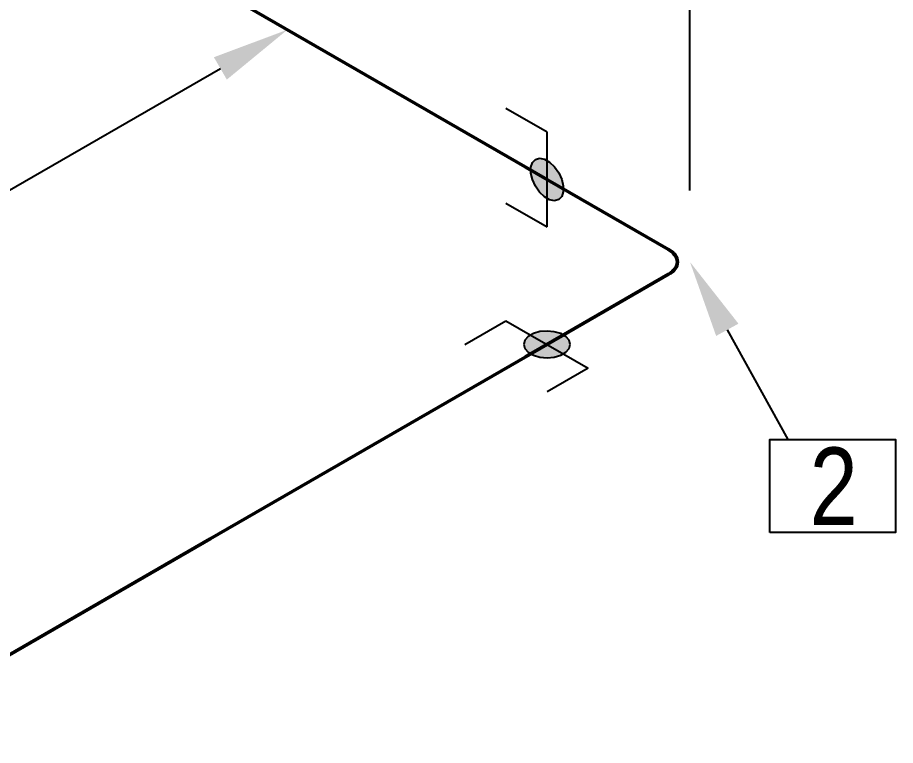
# Model space of a CAD drawing. Header units: millimetres. Extents: x 0 to 594, y 0 to 420.
# Drawn here: x 195.72 to 224.05, y 179.12 to 202.63 of the extents above; entities that cross this region are included whole.
import ezdxf
from ezdxf import colors
from ezdxf.entities.mleader import LeaderData, LeaderLine
from ezdxf.enums import TextEntityAlignment as Align
from ezdxf.math import Vec2, Vec3

# ---------------------------------------------------------------- set-up
doc = ezdxf.new("R2010")
doc.units = ezdxf.units.MM
doc.header["$LTSCALE"] = 0.25
for name, color, linetype in [('용접', 1, 'Continuous'), ('주석', 7, 'Continuous'), ('치수', 1, 'Continuous')]:
    doc.layers.add(name, color=color, linetype=linetype)
doc.layers.add('파이프 작은 보어', color=30, linetype='Continuous', lineweight=50)
doc.styles.add('AdskIsoAnnotation', font='arial.ttf', dxfattribs={"width": 0.8, "height": 1})
doc.styles.add('AdskIsoMetric', font='arial.ttf', dxfattribs={"width": 0.8, "height": 2.5})
doc.styles.add('AdskIsoMetric-30', font='arial.ttf', dxfattribs={"width": 0.8, "height": 2.5})
doc.styles.get("Standard").update_dxf_attribs({"font": 'arial.ttf'})
doc.dimstyles.new('AdskIsoMetric', dxfattribs={"dimtxt": 2.5, "dimasz": 2.5, "dimexe": 1, "dimexo": 2, "dimgap": 0.8, "dimtad": 1, "dimdec": 0, "dimrnd": 1, "dimzin": 0, "dimdsep": 46, "dimtxsty": 'AdskIsoMetric', "dimcen": 0, "dimclrt": 7, "dimadec": 0, "dimazin": 0, "dimtfac": 1, "dimtdec": 0, "dimtmove": 1, "dimatfit": 3, "dimfxl": 0, "dimfrac": 2, "dimtolj": 1, "dimtzin": 0, "dimarcsym": 0})

# ---------------------------------------------------------------- blocks, each defined once
blk = doc.blocks.new('*D84')
at = {"layer": 'Defpoints', "color": 0}
for p in [(169.239, 237.553), (169.239, 222.553), (217.417, 194.738)]:
    blk.add_point(p, dxfattribs=at)
at = {"layer": '치수', "color": 0, "lineweight": -2}
for p, q in [((169.239, 224.863), (169.239, 238.708)), ((215.252, 210.988), (171.404, 236.303)), ((217.417, 197.047), (217.417, 210.893))]:
    blk.add_line(p, q, dxfattribs=at)
at = {"layer": '치수', "color": 0}
for points in [[(171.613, 236.664), (171.196, 235.943), (169.239, 237.553)], [(215.46, 211.349), (215.044, 210.627), (217.417, 209.738)]]:
    blk.add_solid(points, dxfattribs=at)
at = {"layer": '치수', "color": 7, "insert": (193.328, 226.263), "char_height": 2.5, "attachment_point": 5, "rotation": 330, "style": 'AdskIsoMetric-30'}
blk.add_mtext('\\A1;20637', dxfattribs=at)
blk = doc.blocks.new('*D85')
at = {"layer": 'Defpoints', "color": 0}
for p in [(204.427, 202.238), (217.417, 194.738), (175.579, 170.583)]:
    blk.add_point(p, dxfattribs=at)
at = {"layer": '치수', "color": 0, "lineweight": -2}
for p, q in [((164.754, 179.333), (202.261, 200.988)), ((173.579, 171.737), (161.589, 178.66))]:
    blk.add_line(p, q, dxfattribs=at)
at = {"layer": '치수', "color": 0}
for points in [[(202.053, 201.349), (202.47, 200.627), (204.427, 202.238)], [(164.545, 179.694), (164.962, 178.972), (162.589, 178.083)]]:
    blk.add_solid(points, dxfattribs=at)
at = {"layer": '치수', "color": 7, "insert": (181.263, 191.457), "char_height": 2.5, "attachment_point": 5, "rotation": 30, "style": 'AdskIsoMetric-30'}
blk.add_mtext('\\A1;12221', dxfattribs=at)
blk = doc.blocks.new('엘보우-10-Iso2DSkew90')
at = {"color": 0, "linetype": 'ByBlock', "lineweight": -2, "extrusion": (0, 0.816497, 0.57735)}
for p, q in [((-0.691, 0.399), (-5.303, 3.062)), ((-5.303, -3.062), (-0.691, -0.399))]:
    blk.add_line(p, q, dxfattribs=at)
at = {"linetype": 'ByBlock'}
blk.add_ellipse((-1.382, 0), major_axis=(-0.977, 0), ratio=0.57735, start_param=2.356194, end_param=3.926991, dxfattribs=at)
blk = doc.blocks.new('SocketWeld-2-IsoRight')
blk.add_hatch(color=256).paths.add_polyline_path([(0.0055, -0.0435), (0.0057, -0.0436), (0.006, -0.0436), (0.0062, -0.0436), (0.0064, -0.0437), (0.0066, -0.0437), (0.0068, -0.0438), (0.007, -0.0438), (0.0072, -0.0439), (0.0075, -0.0439), (0.0077, -0.0439), (0.0079, -0.044), (0.0081, -0.044), (0.0083, -0.0441), (0.0085, -0.0441), (0.0088, -0.0442), (0.009, -0.0442), (0.0092, -0.0443), (0.0094, -0.0443), (0.0096, -0.0443), (0.0098, -0.0444), (0.01, -0.0444), (0.0103, -0.0445), (0.0105, -0.0445), (0.0107, -0.0446), (0.0109, -0.0446), (0.0111, -0.0446), (0.0113, -0.0447), (0.0115, -0.0447), (0.0118, -0.0448), (0.012, -0.0448), (0.0122, -0.0449), (0.0124, -0.0449), (0.0126, -0.0449), (0.0128, -0.045), (0.013, -0.045), (0.0133, -0.0451), (0.0135, -0.0451), (0.0137, -0.0452), (0.0139, -0.0452), (0.0141, -0.0453), (0.0143, -0.0453), (0.0145, -0.0453), (0.0148, -0.0454), (0.015, -0.0454), (0.0152, -0.0455), (0.0154, -0.0455), (0.0156, -0.0456), (0.0158, -0.0456), (0.0161, -0.0456), (0.0161, -0.0456), (0.0162, -0.0456), (0.0164, -0.0455), (0.0166, -0.0455), (0.0168, -0.0455), (0.017, -0.0454), (0.0171, -0.0454), (0.0173, -0.0453), (0.0175, -0.0453), (0.0177, -0.0452), (0.0179, -0.0452), (0.0181, -0.0451), (0.0182, -0.0451), (0.0184, -0.045), (0.0186, -0.045), (0.0188, -0.0449), (0.019, -0.0449), (0.0192, -0.0448), (0.0193, -0.0448), (0.0195, -0.0447), (0.0197, -0.0447), (0.0199, -0.0446), (0.0201, -0.0446), (0.0203, -0.0445), (0.0204, -0.0445), (0.0206, -0.0444), (0.0208, -0.0444), (0.021, -0.0444), (0.0212, -0.0443), (0.0213, -0.0443), (0.0215, -0.0442), (0.0217, -0.0442), (0.0219, -0.0441), (0.0221, -0.0441), (0.0223, -0.044), (0.0224, -0.044), (0.0226, -0.0439), (0.0228, -0.0439), (0.023, -0.0438), (0.0232, -0.0438), (0.0234, -0.0437), (0.0235, -0.0437), (0.0237, -0.0436), (0.0239, -0.0436), (0.0241, -0.0435), (0.0243, -0.0435), (0.0245, -0.0434), (0.0246, -0.0434), (0.0248, -0.0433), (0.025, -0.0433), (0.025, -0.0433), (0.0251, -0.0432), (0.0253, -0.043), (0.0254, -0.0429), (0.0255, -0.0428), (0.0257, -0.0426), (0.0258, -0.0425), (0.0259, -0.0424), (0.0261, -0.0422), (0.0262, -0.0421), (0.0263, -0.042), (0.0265, -0.0418), (0.0266, -0.0417), (0.0267, -0.0416), (0.0269, -0.0414), (0.027, -0.0413), (0.0271, -0.0412), (0.0273, -0.041), (0.0274, -0.0409), (0.0275, -0.0408), (0.0277, -0.0406), (0.0278, -0.0405), (0.0279, -0.0403), (0.0281, -0.0402), (0.0282, -0.0401), (0.0283, -0.0399), (0.0284, -0.0398), (0.0286, -0.0397), (0.0287, -0.0395), (0.0288, -0.0394), (0.029, -0.0393), (0.0291, -0.0391), (0.0292, -0.039), (0.0294, -0.0389), (0.0295, -0.0387), (0.0296, -0.0386), (0.0298, -0.0385), (0.0299, -0.0383), (0.03, -0.0382), (0.0302, -0.0381), (0.0303, -0.0379), (0.0304, -0.0378), (0.0306, -0.0377), (0.0307, -0.0375), (0.0308, -0.0374), (0.031, -0.0373), (0.0311, -0.0371), (0.0312, -0.037), (0.0314, -0.0369), (0.0315, -0.0367), (0.0315, -0.0367), (0.0316, -0.0365), (0.0316, -0.0363), (0.0317, -0.0361), (0.0318, -0.0359), (0.0319, -0.0357), (0.0319, -0.0355), (0.032, -0.0353), (0.0321, -0.0351), (0.0321, -0.0349), (0.0322, -0.0346), (0.0323, -0.0344), (0.0323, -0.0342), (0.0324, -0.034), (0.0325, -0.0338), (0.0325, -0.0336), (0.0326, -0.0334), (0.0327, -0.0332), (0.0328, -0.033), (0.0328, -0.0328), (0.0329, -0.0326), (0.033, -0.0324), (0.033, -0.0322), (0.0331, -0.0319), (0.0332, -0.0317), (0.0332, -0.0315), (0.0333, -0.0313), (0.0334, -0.0311), (0.0335, -0.0309), (0.0335, -0.0307), (0.0336, -0.0305), (0.0337, -0.0303), (0.0337, -0.0301), (0.0338, -0.0299), (0.0339, -0.0297), (0.0339, -0.0295), (0.034, -0.0292), (0.0341, -0.029), (0.0342, -0.0288), (0.0342, -0.0286), (0.0343, -0.0284), (0.0344, -0.0282), (0.0344, -0.028), (0.0345, -0.0278), (0.0346, -0.0276), (0.0346, -0.0274), (0.0347, -0.0272), (0.0348, -0.027), (0.0349, -0.0268), (0.0349, -0.0265), (0.0349, -0.0265), (0.0349, -0.0263), (0.0349, -0.026), (0.0349, -0.0258), (0.0349, -0.0255), (0.0349, -0.0252), (0.0349, -0.025), (0.0349, -0.0247), (0.0349, -0.0245), (0.0349, -0.0242), (0.0349, -0.0239), (0.0349, -0.0237), (0.0349, -0.0234), (0.0349, -0.0232), (0.0349, -0.0229), (0.0349, -0.0226), (0.0349, -0.0224), (0.0349, -0.0221), (0.0349, -0.0219), (0.0349, -0.0216), (0.0349, -0.0213), (0.0349, -0.0211), (0.0349, -0.0208), (0.0349, -0.0206), (0.0349, -0.0203), (0.0349, -0.02), (0.0349, -0.0198), (0.0349, -0.0195), (0.0349, -0.0192), (0.0349, -0.019), (0.0349, -0.0187), (0.0349, -0.0185), (0.0349, -0.0182), (0.0349, -0.0179), (0.0349, -0.0177), (0.0349, -0.0174), (0.0349, -0.0172), (0.0349, -0.0169), (0.0349, -0.0166), (0.0349, -0.0164), (0.0349, -0.0161), (0.0349, -0.0159), (0.0349, -0.0156), (0.0349, -0.0153), (0.0349, -0.0151), (0.0349, -0.0148), (0.0349, -0.0146), (0.0349, -0.0143), (0.0349, -0.014), (0.0349, -0.0138), (0.0349, -0.0138), (0.0349, -0.0135), (0.0348, -0.0132), (0.0347, -0.0129), (0.0346, -0.0126), (0.0346, -0.0123), (0.0345, -0.012), (0.0344, -0.0118), (0.0344, -0.0115), (0.0343, -0.0112), (0.0342, -0.0109), (0.0342, -0.0106), (0.0341, -0.0103), (0.034, -0.01), (0.0339, -0.0097), (0.0339, -0.0095), (0.0338, -0.0092), (0.0337, -0.0089), (0.0337, -0.0086), (0.0336, -0.0083), (0.0335, -0.008), (0.0335, -0.0077), (0.0334, -0.0074), (0.0333, -0.0071), (0.0332, -0.0069), (0.0332, -0.0066), (0.0331, -0.0063), (0.033, -0.006), (0.033, -0.0057), (0.0329, -0.0054), (0.0328, -0.0051), (0.0328, -0.0048), (0.0327, -0.0046), (0.0326, -0.0043), (0.0325, -0.004), (0.0325, -0.0037), (0.0324, -0.0034), (0.0323, -0.0031), (0.0323, -0.0028), (0.0322, -0.0025), (0.0321, -0.0022), (0.0321, -0.002), (0.032, -0.0017), (0.0319, -0.0014), (0.0319, -0.0011), (0.0318, -0.0008), (0.0317, -0.0005), (0.0316, -0.0002), (0.0316, 0.0001), (0.0315, 0.0003), (0.0315, 0.0003), (0.0314, 0.0006), (0.0312, 0.0009), (0.0311, 0.0012), (0.031, 0.0015), (0.0308, 0.0018), (0.0307, 0.0021), (0.0306, 0.0024), (0.0304, 0.0026), (0.0303, 0.0029), (0.0302, 0.0032), (0.03, 0.0035), (0.0299, 0.0038), (0.0298, 0.0041), (0.0296, 0.0044), (0.0295, 0.0047), (0.0294, 0.0049), (0.0292, 0.0052), (0.0291, 0.0055), (0.029, 0.0058), (0.0288, 0.0061), (0.0287, 0.0064), (0.0286, 0.0067), (0.0284, 0.007), (0.0283, 0.0072), (0.0282, 0.0075), (0.0281, 0.0078), (0.0279, 0.0081), (0.0278, 0.0084), (0.0277, 0.0087), (0.0275, 0.009), (0.0274, 0.0093), (0.0273, 0.0095), (0.0271, 0.0098), (0.027, 0.0101), (0.0269, 0.0104), (0.0267, 0.0107), (0.0266, 0.011), (0.0265, 0.0113), (0.0263, 0.0116), (0.0262, 0.0118), (0.0261, 0.0121), (0.0259, 0.0124), (0.0258, 0.0127), (0.0257, 0.013), (0.0255, 0.0133), (0.0254, 0.0136), (0.0253, 0.0139), (0.0251, 0.0141), (0.025, 0.0144), (0.025, 0.0144), (0.0248, 0.0147), (0.0246, 0.015), (0.0245, 0.0152), (0.0243, 0.0155), (0.0241, 0.0157), (0.0239, 0.016), (0.0237, 0.0162), (0.0235, 0.0165), (0.0234, 0.0168), (0.0232, 0.017), (0.023, 0.0173), (0.0228, 0.0175), (0.0226, 0.0178), (0.0224, 0.0181), (0.0223, 0.0183), (0.0221, 0.0186), (0.0219, 0.0188), (0.0217, 0.0191), (0.0215, 0.0193), (0.0213, 0.0196), (0.0212, 0.0199), (0.021, 0.0201), (0.0208, 0.0204), (0.0206, 0.0206), (0.0204, 0.0209), (0.0203, 0.0212), (0.0201, 0.0214), (0.0199, 0.0217), (0.0197, 0.0219), (0.0195, 0.0222), (0.0193, 0.0225), (0.0192, 0.0227), (0.019, 0.023), (0.0188, 0.0232), (0.0186, 0.0235), (0.0184, 0.0237), (0.0182, 0.024), (0.0181, 0.0243), (0.0179, 0.0245), (0.0177, 0.0248), (0.0175, 0.025), (0.0173, 0.0253), (0.0171, 0.0256), (0.017, 0.0258), (0.0168, 0.0261), (0.0166, 0.0263), (0.0164, 0.0266), (0.0162, 0.0268), (0.0161, 0.0271), (0.0161, 0.0271), (0.0158, 0.0273), (0.0156, 0.0275), (0.0154, 0.0277), (0.0152, 0.0279), (0.015, 0.0281), (0.0148, 0.0283), (0.0145, 0.0285), (0.0143, 0.0287), (0.0141, 0.0289), (0.0139, 0.0292), (0.0137, 0.0294), (0.0135, 0.0296), (0.0133, 0.0298), (0.013, 0.03), (0.0128, 0.0302), (0.0126, 0.0304), (0.0124, 0.0306), (0.0122, 0.0308), (0.012, 0.031), (0.0118, 0.0312), (0.0115, 0.0314), (0.0113, 0.0316), (0.0111, 0.0318), (0.0109, 0.032), (0.0107, 0.0322), (0.0105, 0.0324), (0.0103, 0.0326), (0.01, 0.0328), (0.0098, 0.033), (0.0096, 0.0332), (0.0094, 0.0334), (0.0092, 0.0337), (0.009, 0.0339), (0.0088, 0.0341), (0.0085, 0.0343), (0.0083, 0.0345), (0.0081, 0.0347), (0.0079, 0.0349), (0.0077, 0.0351), (0.0075, 0.0353), (0.0072, 0.0355), (0.007, 0.0357), (0.0068, 0.0359), (0.0066, 0.0361), (0.0064, 0.0363), (0.0062, 0.0365), (0.006, 0.0367), (0.0057, 0.0369), (0.0055, 0.0371), (0.0055, 0.0371), (0.0053, 0.0373), (0.0051, 0.0374), (0.0049, 0.0375), (0.0046, 0.0377), (0.0044, 0.0378), (0.0042, 0.0379), (0.004, 0.038), (0.0037, 0.0382), (0.0035, 0.0383), (0.0033, 0.0384), (0.003, 0.0386), (0.0028, 0.0387), (0.0026, 0.0388), (0.0024, 0.039), (0.0021, 0.0391), (0.0019, 0.0392), (0.0017, 0.0393), (0.0015, 0.0395), (0.0012, 0.0396), (0.001, 0.0397), (0.0008, 0.0399), (0.0006, 0.04), (0.0003, 0.0401), (0.0001, 0.0403), (-0.0001, 0.0404), (-0.0003, 0.0405), (-0.0006, 0.0406), (-0.0008, 0.0408), (-0.001, 0.0409), (-0.0012, 0.041), (-0.0015, 0.0412), (-0.0017, 0.0413), (-0.0019, 0.0414), (-0.0021, 0.0416), (-0.0024, 0.0417), (-0.0026, 0.0418), (-0.0028, 0.042), (-0.003, 0.0421), (-0.0033, 0.0422), (-0.0035, 0.0423), (-0.0037, 0.0425), (-0.004, 0.0426), (-0.0042, 0.0427), (-0.0044, 0.0429), (-0.0046, 0.043), (-0.0049, 0.0431), (-0.0051, 0.0433), (-0.0053, 0.0434), (-0.0055, 0.0435), (-0.0055, 0.0435), (-0.0057, 0.0436), (-0.006, 0.0436), (-0.0062, 0.0436), (-0.0064, 0.0437), (-0.0066, 0.0437), (-0.0068, 0.0438), (-0.007, 0.0438), (-0.0072, 0.0439), (-0.0075, 0.0439), (-0.0077, 0.0439), (-0.0079, 0.044), (-0.0081, 0.044), (-0.0083, 0.0441), (-0.0085, 0.0441), (-0.0088, 0.0442), (-0.009, 0.0442), (-0.0092, 0.0443), (-0.0094, 0.0443), (-0.0096, 0.0443), (-0.0098, 0.0444), (-0.01, 0.0444), (-0.0103, 0.0445), (-0.0105, 0.0445), (-0.0107, 0.0446), (-0.0109, 0.0446), (-0.0111, 0.0446), (-0.0113, 0.0447), (-0.0115, 0.0447), (-0.0118, 0.0448), (-0.012, 0.0448), (-0.0122, 0.0449), (-0.0124, 0.0449), (-0.0126, 0.0449), (-0.0128, 0.045), (-0.013, 0.045), (-0.0133, 0.0451), (-0.0135, 0.0451), (-0.0137, 0.0452), (-0.0139, 0.0452), (-0.0141, 0.0453), (-0.0143, 0.0453), (-0.0145, 0.0453), (-0.0148, 0.0454), (-0.015, 0.0454), (-0.0152, 0.0455), (-0.0154, 0.0455), (-0.0156, 0.0456), (-0.0158, 0.0456), (-0.0161, 0.0456), (-0.0161, 0.0456), (-0.0162, 0.0456), (-0.0164, 0.0455), (-0.0166, 0.0455), (-0.0168, 0.0455), (-0.017, 0.0454), (-0.0171, 0.0454), (-0.0173, 0.0453), (-0.0175, 0.0453), (-0.0177, 0.0452), (-0.0179, 0.0452), (-0.0181, 0.0451), (-0.0182, 0.0451), (-0.0184, 0.045), (-0.0186, 0.045), (-0.0188, 0.0449), (-0.019, 0.0449), (-0.0192, 0.0448), (-0.0193, 0.0448), (-0.0195, 0.0447), (-0.0197, 0.0447), (-0.0199, 0.0446), (-0.0201, 0.0446), (-0.0203, 0.0445), (-0.0204, 0.0445), (-0.0206, 0.0444), (-0.0208, 0.0444), (-0.021, 0.0444), (-0.0212, 0.0443), (-0.0213, 0.0443), (-0.0215, 0.0442), (-0.0217, 0.0442), (-0.0219, 0.0441), (-0.0221, 0.0441), (-0.0223, 0.044), (-0.0224, 0.044), (-0.0226, 0.0439), (-0.0228, 0.0439), (-0.023, 0.0438), (-0.0232, 0.0438), (-0.0234, 0.0437), (-0.0235, 0.0437), (-0.0237, 0.0436), (-0.0239, 0.0436), (-0.0241, 0.0435), (-0.0243, 0.0435), (-0.0245, 0.0434), (-0.0246, 0.0434), (-0.0248, 0.0433), (-0.025, 0.0433), (-0.025, 0.0433), (-0.0251, 0.0432), (-0.0253, 0.043), (-0.0254, 0.0429), (-0.0255, 0.0428), (-0.0257, 0.0426), (-0.0258, 0.0425), (-0.0259, 0.0424), (-0.0261, 0.0422), (-0.0262, 0.0421), (-0.0263, 0.042), (-0.0265, 0.0418), (-0.0266, 0.0417), (-0.0267, 0.0416), (-0.0269, 0.0414), (-0.027, 0.0413), (-0.0271, 0.0412), (-0.0273, 0.041), (-0.0274, 0.0409), (-0.0275, 0.0408), (-0.0277, 0.0406), (-0.0278, 0.0405), (-0.0279, 0.0403), (-0.0281, 0.0402), (-0.0282, 0.0401), (-0.0283, 0.0399), (-0.0284, 0.0398), (-0.0286, 0.0397), (-0.0287, 0.0395), (-0.0288, 0.0394), (-0.029, 0.0393), (-0.0291, 0.0391), (-0.0292, 0.039), (-0.0294, 0.0389), (-0.0295, 0.0387), (-0.0296, 0.0386), (-0.0298, 0.0385), (-0.0299, 0.0383), (-0.03, 0.0382), (-0.0302, 0.0381), (-0.0303, 0.0379), (-0.0304, 0.0378), (-0.0306, 0.0377), (-0.0307, 0.0375), (-0.0308, 0.0374), (-0.031, 0.0373), (-0.0311, 0.0371), (-0.0312, 0.037), (-0.0314, 0.0369), (-0.0315, 0.0367), (-0.0315, 0.0367), (-0.0316, 0.0365), (-0.0316, 0.0363), (-0.0317, 0.0361), (-0.0318, 0.0359), (-0.0319, 0.0357), (-0.0319, 0.0355), (-0.032, 0.0353), (-0.0321, 0.0351), (-0.0321, 0.0349), (-0.0322, 0.0346), (-0.0323, 0.0344), (-0.0323, 0.0342), (-0.0324, 0.034), (-0.0325, 0.0338), (-0.0325, 0.0336), (-0.0326, 0.0334), (-0.0327, 0.0332), (-0.0328, 0.033), (-0.0328, 0.0328), (-0.0329, 0.0326), (-0.033, 0.0324), (-0.033, 0.0322), (-0.0331, 0.0319), (-0.0332, 0.0317), (-0.0332, 0.0315), (-0.0333, 0.0313), (-0.0334, 0.0311), (-0.0335, 0.0309), (-0.0335, 0.0307), (-0.0336, 0.0305), (-0.0337, 0.0303), (-0.0337, 0.0301), (-0.0338, 0.0299), (-0.0339, 0.0297), (-0.0339, 0.0295), (-0.034, 0.0292), (-0.0341, 0.029), (-0.0342, 0.0288), (-0.0342, 0.0286), (-0.0343, 0.0284), (-0.0344, 0.0282), (-0.0344, 0.028), (-0.0345, 0.0278), (-0.0346, 0.0276), (-0.0346, 0.0274), (-0.0347, 0.0272), (-0.0348, 0.027), (-0.0349, 0.0268), (-0.0349, 0.0265), (-0.0349, 0.0265), (-0.0349, 0.0263), (-0.0349, 0.026), (-0.0349, 0.0258), (-0.0349, 0.0255), (-0.0349, 0.0252), (-0.0349, 0.025), (-0.0349, 0.0247), (-0.0349, 0.0245), (-0.0349, 0.0242), (-0.0349, 0.0239), (-0.0349, 0.0237), (-0.0349, 0.0234), (-0.0349, 0.0232), (-0.0349, 0.0229), (-0.0349, 0.0226), (-0.0349, 0.0224), (-0.0349, 0.0221), (-0.0349, 0.0219), (-0.0349, 0.0216), (-0.0349, 0.0213), (-0.0349, 0.0211), (-0.0349, 0.0208), (-0.0349, 0.0206), (-0.0349, 0.0203), (-0.0349, 0.02), (-0.0349, 0.0198), (-0.0349, 0.0195), (-0.0349, 0.0192), (-0.0349, 0.019), (-0.0349, 0.0187), (-0.0349, 0.0185), (-0.0349, 0.0182), (-0.0349, 0.0179), (-0.0349, 0.0177), (-0.0349, 0.0174), (-0.0349, 0.0172), (-0.0349, 0.0169), (-0.0349, 0.0166), (-0.0349, 0.0164), (-0.0349, 0.0161), (-0.0349, 0.0159), (-0.0349, 0.0156), (-0.0349, 0.0153), (-0.0349, 0.0151), (-0.0349, 0.0148), (-0.0349, 0.0146), (-0.0349, 0.0143), (-0.0349, 0.014), (-0.0349, 0.0138), (-0.0349, 0.0138), (-0.0349, 0.0135), (-0.0348, 0.0132), (-0.0347, 0.0129), (-0.0346, 0.0126), (-0.0346, 0.0123), (-0.0345, 0.012), (-0.0344, 0.0118), (-0.0344, 0.0115), (-0.0343, 0.0112), (-0.0342, 0.0109), (-0.0342, 0.0106), (-0.0341, 0.0103), (-0.034, 0.01), (-0.0339, 0.0097), (-0.0339, 0.0095), (-0.0338, 0.0092), (-0.0337, 0.0089), (-0.0337, 0.0086), (-0.0336, 0.0083), (-0.0335, 0.008), (-0.0335, 0.0077), (-0.0334, 0.0074), (-0.0333, 0.0071), (-0.0332, 0.0069), (-0.0332, 0.0066), (-0.0331, 0.0063), (-0.033, 0.006), (-0.033, 0.0057), (-0.0329, 0.0054), (-0.0328, 0.0051), (-0.0328, 0.0048), (-0.0327, 0.0046), (-0.0326, 0.0043), (-0.0325, 0.004), (-0.0325, 0.0037), (-0.0324, 0.0034), (-0.0323, 0.0031), (-0.0323, 0.0028), (-0.0322, 0.0025), (-0.0321, 0.0022), (-0.0321, 0.002), (-0.032, 0.0017), (-0.0319, 0.0014), (-0.0319, 0.0011), (-0.0318, 0.0008), (-0.0317, 0.0005), (-0.0316, 0.0002), (-0.0316, -0.0001), (-0.0315, -0.0003), (-0.0315, -0.0003), (-0.0314, -0.0006), (-0.0312, -0.0009), (-0.0311, -0.0012), (-0.031, -0.0015), (-0.0308, -0.0018), (-0.0307, -0.0021), (-0.0306, -0.0024), (-0.0304, -0.0026), (-0.0303, -0.0029), (-0.0302, -0.0032), (-0.03, -0.0035), (-0.0299, -0.0038), (-0.0298, -0.0041), (-0.0296, -0.0044), (-0.0295, -0.0047), (-0.0294, -0.0049), (-0.0292, -0.0052), (-0.0291, -0.0055), (-0.029, -0.0058), (-0.0288, -0.0061), (-0.0287, -0.0064), (-0.0286, -0.0067), (-0.0284, -0.007), (-0.0283, -0.0072), (-0.0282, -0.0075), (-0.0281, -0.0078), (-0.0279, -0.0081), (-0.0278, -0.0084), (-0.0277, -0.0087), (-0.0275, -0.009), (-0.0274, -0.0093), (-0.0273, -0.0095), (-0.0271, -0.0098), (-0.027, -0.0101), (-0.0269, -0.0104), (-0.0267, -0.0107), (-0.0266, -0.011), (-0.0265, -0.0113), (-0.0263, -0.0116), (-0.0262, -0.0118), (-0.0261, -0.0121), (-0.0259, -0.0124), (-0.0258, -0.0127), (-0.0257, -0.013), (-0.0255, -0.0133), (-0.0254, -0.0136), (-0.0253, -0.0139), (-0.0251, -0.0141), (-0.025, -0.0144), (-0.025, -0.0144), (-0.0248, -0.0147), (-0.0246, -0.015), (-0.0245, -0.0152), (-0.0243, -0.0155), (-0.0241, -0.0157), (-0.0239, -0.016), (-0.0237, -0.0162), (-0.0235, -0.0165), (-0.0234, -0.0168), (-0.0232, -0.017), (-0.023, -0.0173), (-0.0228, -0.0175), (-0.0226, -0.0178), (-0.0224, -0.0181), (-0.0223, -0.0183), (-0.0221, -0.0186), (-0.0219, -0.0188), (-0.0217, -0.0191), (-0.0215, -0.0193), (-0.0213, -0.0196), (-0.0212, -0.0199), (-0.021, -0.0201), (-0.0208, -0.0204), (-0.0206, -0.0206), (-0.0204, -0.0209), (-0.0203, -0.0212), (-0.0201, -0.0214), (-0.0199, -0.0217), (-0.0197, -0.0219), (-0.0195, -0.0222), (-0.0193, -0.0225), (-0.0192, -0.0227), (-0.019, -0.023), (-0.0188, -0.0232), (-0.0186, -0.0235), (-0.0184, -0.0237), (-0.0182, -0.024), (-0.0181, -0.0243), (-0.0179, -0.0245), (-0.0177, -0.0248), (-0.0175, -0.025), (-0.0173, -0.0253), (-0.0171, -0.0256), (-0.017, -0.0258), (-0.0168, -0.0261), (-0.0166, -0.0263), (-0.0164, -0.0266), (-0.0162, -0.0268), (-0.0161, -0.0271), (-0.0161, -0.0271), (-0.0158, -0.0273), (-0.0156, -0.0275), (-0.0154, -0.0277), (-0.0152, -0.0279), (-0.015, -0.0281), (-0.0148, -0.0283), (-0.0145, -0.0285), (-0.0143, -0.0287), (-0.0141, -0.0289), (-0.0139, -0.0292), (-0.0137, -0.0294), (-0.0135, -0.0296), (-0.0133, -0.0298), (-0.013, -0.03), (-0.0128, -0.0302), (-0.0126, -0.0304), (-0.0124, -0.0306), (-0.0122, -0.0308), (-0.012, -0.031), (-0.0118, -0.0312), (-0.0115, -0.0314), (-0.0113, -0.0316), (-0.0111, -0.0318), (-0.0109, -0.032), (-0.0107, -0.0322), (-0.0105, -0.0324), (-0.0103, -0.0326), (-0.01, -0.0328), (-0.0098, -0.033), (-0.0096, -0.0332), (-0.0094, -0.0334), (-0.0092, -0.0337), (-0.009, -0.0339), (-0.0088, -0.0341), (-0.0085, -0.0343), (-0.0083, -0.0345), (-0.0081, -0.0347), (-0.0079, -0.0349), (-0.0077, -0.0351), (-0.0075, -0.0353), (-0.0072, -0.0355), (-0.007, -0.0357), (-0.0068, -0.0359), (-0.0066, -0.0361), (-0.0064, -0.0363), (-0.0062, -0.0365), (-0.006, -0.0367), (-0.0057, -0.0369), (-0.0055, -0.0371), (-0.0055, -0.0371), (-0.0053, -0.0373), (-0.0051, -0.0374), (-0.0049, -0.0375), (-0.0046, -0.0377), (-0.0044, -0.0378), (-0.0042, -0.0379), (-0.004, -0.038), (-0.0037, -0.0382), (-0.0035, -0.0383), (-0.0033, -0.0384), (-0.003, -0.0386), (-0.0028, -0.0387), (-0.0026, -0.0388), (-0.0024, -0.039), (-0.0021, -0.0391), (-0.0019, -0.0392), (-0.0017, -0.0393), (-0.0015, -0.0395), (-0.0012, -0.0396), (-0.001, -0.0397), (-0.0008, -0.0399), (-0.0006, -0.04), (-0.0003, -0.0401), (-0.0001, -0.0403), (0.0001, -0.0404), (0.0003, -0.0405), (0.0006, -0.0406), (0.0008, -0.0408), (0.001, -0.0409), (0.0012, -0.041), (0.0015, -0.0412), (0.0017, -0.0413), (0.0019, -0.0414), (0.0021, -0.0416), (0.0024, -0.0417), (0.0026, -0.0418), (0.0028, -0.042), (0.003, -0.0421), (0.0033, -0.0422), (0.0035, -0.0423), (0.0037, -0.0425), (0.004, -0.0426), (0.0042, -0.0427), (0.0044, -0.0429), (0.0046, -0.043), (0.0049, -0.0431), (0.0051, -0.0433), (0.0053, -0.0434)], flags=0)
at = {"color": 0, "linetype": 'ByBlock', "lineweight": -2, "extrusion": (-0.707107, -0.408248, 0.57735)}
for p, q in [((-0.0884, 0.1531), (0, 0.1021)), ((0, 0.1021), (0, -0.1021)), ((-0.025, 0.0433), (-0.0315, 0.0367)), ((-0.0161, 0.0456), (-0.025, 0.0433)), ((-0.0055, 0.0435), (-0.0161, 0.0456)), ((0.0055, 0.0371), (-0.0055, 0.0435)), ((-0.0315, 0.0367), (-0.0349, 0.0265)), ((-0.0349, 0.0265), (-0.0349, 0.0138)), ((0.0161, 0.0271), (0.0055, 0.0371)), ((0.025, 0.0144), (0.0161, 0.0271)), ((-0.0349, 0.0138), (-0.0315, -0.0003)), ((0.0315, 0.0003), (0.025, 0.0144)), ((0.0349, -0.0138), (0.0315, 0.0003)), ((-0.0315, -0.0003), (-0.025, -0.0144)), ((-0.025, -0.0144), (-0.0161, -0.0271)), ((0.0349, -0.0265), (0.0349, -0.0138)), ((-0.0161, -0.0271), (-0.0055, -0.0371)), ((-0.0055, -0.0371), (0.0055, -0.0435)), ((0.025, -0.0433), (0.0315, -0.0367)), ((0.0315, -0.0367), (0.0349, -0.0265)), ((0, -0.1021), (-0.0884, -0.051)), ((0.0055, -0.0435), (0.0161, -0.0456)), ((0.0161, -0.0456), (0.025, -0.0433))]:
    blk.add_line(p, q, dxfattribs=at)
blk = doc.blocks.new('SocketWeld-1-IsoRight')
blk.add_hatch(color=256).paths.add_polyline_path([(0.0055, 0.0371), (0.0057, 0.0369), (0.006, 0.0367), (0.0062, 0.0365), (0.0064, 0.0363), (0.0066, 0.0361), (0.0068, 0.0359), (0.007, 0.0357), (0.0072, 0.0355), (0.0075, 0.0353), (0.0077, 0.0351), (0.0079, 0.0349), (0.0081, 0.0347), (0.0083, 0.0345), (0.0085, 0.0343), (0.0088, 0.0341), (0.009, 0.0339), (0.0092, 0.0337), (0.0094, 0.0334), (0.0096, 0.0332), (0.0098, 0.033), (0.01, 0.0328), (0.0103, 0.0326), (0.0105, 0.0324), (0.0107, 0.0322), (0.0109, 0.032), (0.0111, 0.0318), (0.0113, 0.0316), (0.0115, 0.0314), (0.0118, 0.0312), (0.012, 0.031), (0.0122, 0.0308), (0.0124, 0.0306), (0.0126, 0.0304), (0.0128, 0.0302), (0.013, 0.03), (0.0133, 0.0298), (0.0135, 0.0296), (0.0137, 0.0294), (0.0139, 0.0292), (0.0141, 0.0289), (0.0143, 0.0287), (0.0145, 0.0285), (0.0148, 0.0283), (0.015, 0.0281), (0.0152, 0.0279), (0.0154, 0.0277), (0.0156, 0.0275), (0.0158, 0.0273), (0.0161, 0.0271), (0.0161, 0.0271), (0.0162, 0.0268), (0.0164, 0.0266), (0.0166, 0.0263), (0.0168, 0.0261), (0.017, 0.0258), (0.0171, 0.0256), (0.0173, 0.0253), (0.0175, 0.025), (0.0177, 0.0248), (0.0179, 0.0245), (0.0181, 0.0243), (0.0182, 0.024), (0.0184, 0.0237), (0.0186, 0.0235), (0.0188, 0.0232), (0.019, 0.023), (0.0192, 0.0227), (0.0193, 0.0225), (0.0195, 0.0222), (0.0197, 0.0219), (0.0199, 0.0217), (0.0201, 0.0214), (0.0203, 0.0212), (0.0204, 0.0209), (0.0206, 0.0206), (0.0208, 0.0204), (0.021, 0.0201), (0.0212, 0.0199), (0.0213, 0.0196), (0.0215, 0.0193), (0.0217, 0.0191), (0.0219, 0.0188), (0.0221, 0.0186), (0.0223, 0.0183), (0.0224, 0.0181), (0.0226, 0.0178), (0.0228, 0.0175), (0.023, 0.0173), (0.0232, 0.017), (0.0234, 0.0168), (0.0235, 0.0165), (0.0237, 0.0162), (0.0239, 0.016), (0.0241, 0.0157), (0.0243, 0.0155), (0.0245, 0.0152), (0.0246, 0.015), (0.0248, 0.0147), (0.025, 0.0144), (0.025, 0.0144), (0.0251, 0.0141), (0.0253, 0.0139), (0.0254, 0.0136), (0.0255, 0.0133), (0.0257, 0.013), (0.0258, 0.0127), (0.0259, 0.0124), (0.0261, 0.0121), (0.0262, 0.0118), (0.0263, 0.0116), (0.0265, 0.0113), (0.0266, 0.011), (0.0267, 0.0107), (0.0269, 0.0104), (0.027, 0.0101), (0.0271, 0.0098), (0.0273, 0.0095), (0.0274, 0.0093), (0.0275, 0.009), (0.0277, 0.0087), (0.0278, 0.0084), (0.0279, 0.0081), (0.0281, 0.0078), (0.0282, 0.0075), (0.0283, 0.0072), (0.0284, 0.007), (0.0286, 0.0067), (0.0287, 0.0064), (0.0288, 0.0061), (0.029, 0.0058), (0.0291, 0.0055), (0.0292, 0.0052), (0.0294, 0.0049), (0.0295, 0.0047), (0.0296, 0.0044), (0.0298, 0.0041), (0.0299, 0.0038), (0.03, 0.0035), (0.0302, 0.0032), (0.0303, 0.0029), (0.0304, 0.0026), (0.0306, 0.0024), (0.0307, 0.0021), (0.0308, 0.0018), (0.031, 0.0015), (0.0311, 0.0012), (0.0312, 0.0009), (0.0314, 0.0006), (0.0315, 0.0003), (0.0315, 0.0003), (0.0316, 0.0001), (0.0316, -0.0002), (0.0317, -0.0005), (0.0318, -0.0008), (0.0319, -0.0011), (0.0319, -0.0014), (0.032, -0.0017), (0.0321, -0.002), (0.0321, -0.0022), (0.0322, -0.0025), (0.0323, -0.0028), (0.0323, -0.0031), (0.0324, -0.0034), (0.0325, -0.0037), (0.0325, -0.004), (0.0326, -0.0043), (0.0327, -0.0046), (0.0328, -0.0048), (0.0328, -0.0051), (0.0329, -0.0054), (0.033, -0.0057), (0.033, -0.006), (0.0331, -0.0063), (0.0332, -0.0066), (0.0332, -0.0069), (0.0333, -0.0071), (0.0334, -0.0074), (0.0335, -0.0077), (0.0335, -0.008), (0.0336, -0.0083), (0.0337, -0.0086), (0.0337, -0.0089), (0.0338, -0.0092), (0.0339, -0.0095), (0.0339, -0.0097), (0.034, -0.01), (0.0341, -0.0103), (0.0342, -0.0106), (0.0342, -0.0109), (0.0343, -0.0112), (0.0344, -0.0115), (0.0344, -0.0118), (0.0345, -0.012), (0.0346, -0.0123), (0.0346, -0.0126), (0.0347, -0.0129), (0.0348, -0.0132), (0.0349, -0.0135), (0.0349, -0.0138), (0.0349, -0.0138), (0.0349, -0.014), (0.0349, -0.0143), (0.0349, -0.0146), (0.0349, -0.0148), (0.0349, -0.0151), (0.0349, -0.0153), (0.0349, -0.0156), (0.0349, -0.0159), (0.0349, -0.0161), (0.0349, -0.0164), (0.0349, -0.0166), (0.0349, -0.0169), (0.0349, -0.0172), (0.0349, -0.0174), (0.0349, -0.0177), (0.0349, -0.0179), (0.0349, -0.0182), (0.0349, -0.0185), (0.0349, -0.0187), (0.0349, -0.019), (0.0349, -0.0192), (0.0349, -0.0195), (0.0349, -0.0198), (0.0349, -0.02), (0.0349, -0.0203), (0.0349, -0.0206), (0.0349, -0.0208), (0.0349, -0.0211), (0.0349, -0.0213), (0.0349, -0.0216), (0.0349, -0.0219), (0.0349, -0.0221), (0.0349, -0.0224), (0.0349, -0.0226), (0.0349, -0.0229), (0.0349, -0.0232), (0.0349, -0.0234), (0.0349, -0.0237), (0.0349, -0.0239), (0.0349, -0.0242), (0.0349, -0.0245), (0.0349, -0.0247), (0.0349, -0.025), (0.0349, -0.0252), (0.0349, -0.0255), (0.0349, -0.0258), (0.0349, -0.026), (0.0349, -0.0263), (0.0349, -0.0265), (0.0349, -0.0265), (0.0349, -0.0268), (0.0348, -0.027), (0.0347, -0.0272), (0.0346, -0.0274), (0.0346, -0.0276), (0.0345, -0.0278), (0.0344, -0.028), (0.0344, -0.0282), (0.0343, -0.0284), (0.0342, -0.0286), (0.0342, -0.0288), (0.0341, -0.029), (0.034, -0.0292), (0.0339, -0.0295), (0.0339, -0.0297), (0.0338, -0.0299), (0.0337, -0.0301), (0.0337, -0.0303), (0.0336, -0.0305), (0.0335, -0.0307), (0.0335, -0.0309), (0.0334, -0.0311), (0.0333, -0.0313), (0.0332, -0.0315), (0.0332, -0.0317), (0.0331, -0.0319), (0.033, -0.0322), (0.033, -0.0324), (0.0329, -0.0326), (0.0328, -0.0328), (0.0328, -0.033), (0.0327, -0.0332), (0.0326, -0.0334), (0.0325, -0.0336), (0.0325, -0.0338), (0.0324, -0.034), (0.0323, -0.0342), (0.0323, -0.0344), (0.0322, -0.0346), (0.0321, -0.0349), (0.0321, -0.0351), (0.032, -0.0353), (0.0319, -0.0355), (0.0319, -0.0357), (0.0318, -0.0359), (0.0317, -0.0361), (0.0316, -0.0363), (0.0316, -0.0365), (0.0315, -0.0367), (0.0315, -0.0367), (0.0314, -0.0369), (0.0312, -0.037), (0.0311, -0.0371), (0.031, -0.0373), (0.0308, -0.0374), (0.0307, -0.0375), (0.0306, -0.0377), (0.0304, -0.0378), (0.0303, -0.0379), (0.0302, -0.0381), (0.03, -0.0382), (0.0299, -0.0383), (0.0298, -0.0385), (0.0296, -0.0386), (0.0295, -0.0387), (0.0294, -0.0389), (0.0292, -0.039), (0.0291, -0.0391), (0.029, -0.0393), (0.0288, -0.0394), (0.0287, -0.0395), (0.0286, -0.0397), (0.0284, -0.0398), (0.0283, -0.0399), (0.0282, -0.0401), (0.0281, -0.0402), (0.0279, -0.0403), (0.0278, -0.0405), (0.0277, -0.0406), (0.0275, -0.0408), (0.0274, -0.0409), (0.0273, -0.041), (0.0271, -0.0412), (0.027, -0.0413), (0.0269, -0.0414), (0.0267, -0.0416), (0.0266, -0.0417), (0.0265, -0.0418), (0.0263, -0.042), (0.0262, -0.0421), (0.0261, -0.0422), (0.0259, -0.0424), (0.0258, -0.0425), (0.0257, -0.0426), (0.0255, -0.0428), (0.0254, -0.0429), (0.0253, -0.043), (0.0251, -0.0432), (0.025, -0.0433), (0.025, -0.0433), (0.0248, -0.0433), (0.0246, -0.0434), (0.0245, -0.0434), (0.0243, -0.0435), (0.0241, -0.0435), (0.0239, -0.0436), (0.0237, -0.0436), (0.0235, -0.0437), (0.0234, -0.0437), (0.0232, -0.0438), (0.023, -0.0438), (0.0228, -0.0439), (0.0226, -0.0439), (0.0224, -0.044), (0.0223, -0.044), (0.0221, -0.0441), (0.0219, -0.0441), (0.0217, -0.0442), (0.0215, -0.0442), (0.0213, -0.0443), (0.0212, -0.0443), (0.021, -0.0444), (0.0208, -0.0444), (0.0206, -0.0444), (0.0204, -0.0445), (0.0203, -0.0445), (0.0201, -0.0446), (0.0199, -0.0446), (0.0197, -0.0447), (0.0195, -0.0447), (0.0193, -0.0448), (0.0192, -0.0448), (0.019, -0.0449), (0.0188, -0.0449), (0.0186, -0.045), (0.0184, -0.045), (0.0182, -0.0451), (0.0181, -0.0451), (0.0179, -0.0452), (0.0177, -0.0452), (0.0175, -0.0453), (0.0173, -0.0453), (0.0171, -0.0454), (0.017, -0.0454), (0.0168, -0.0455), (0.0166, -0.0455), (0.0164, -0.0455), (0.0162, -0.0456), (0.0161, -0.0456), (0.0161, -0.0456), (0.0158, -0.0456), (0.0156, -0.0456), (0.0154, -0.0455), (0.0152, -0.0455), (0.015, -0.0454), (0.0148, -0.0454), (0.0145, -0.0453), (0.0143, -0.0453), (0.0141, -0.0453), (0.0139, -0.0452), (0.0137, -0.0452), (0.0135, -0.0451), (0.0133, -0.0451), (0.013, -0.045), (0.0128, -0.045), (0.0126, -0.0449), (0.0124, -0.0449), (0.0122, -0.0449), (0.012, -0.0448), (0.0118, -0.0448), (0.0115, -0.0447), (0.0113, -0.0447), (0.0111, -0.0446), (0.0109, -0.0446), (0.0107, -0.0446), (0.0105, -0.0445), (0.0103, -0.0445), (0.01, -0.0444), (0.0098, -0.0444), (0.0096, -0.0443), (0.0094, -0.0443), (0.0092, -0.0443), (0.009, -0.0442), (0.0088, -0.0442), (0.0085, -0.0441), (0.0083, -0.0441), (0.0081, -0.044), (0.0079, -0.044), (0.0077, -0.0439), (0.0075, -0.0439), (0.0072, -0.0439), (0.007, -0.0438), (0.0068, -0.0438), (0.0066, -0.0437), (0.0064, -0.0437), (0.0062, -0.0436), (0.006, -0.0436), (0.0057, -0.0436), (0.0055, -0.0435), (0.0055, -0.0435), (0.0053, -0.0434), (0.0051, -0.0433), (0.0049, -0.0431), (0.0046, -0.043), (0.0044, -0.0429), (0.0042, -0.0427), (0.004, -0.0426), (0.0037, -0.0425), (0.0035, -0.0423), (0.0033, -0.0422), (0.003, -0.0421), (0.0028, -0.042), (0.0026, -0.0418), (0.0024, -0.0417), (0.0021, -0.0416), (0.0019, -0.0414), (0.0017, -0.0413), (0.0015, -0.0412), (0.0012, -0.041), (0.001, -0.0409), (0.0008, -0.0408), (0.0006, -0.0406), (0.0003, -0.0405), (0.0001, -0.0404), (-0.0001, -0.0403), (-0.0003, -0.0401), (-0.0006, -0.04), (-0.0008, -0.0399), (-0.001, -0.0397), (-0.0012, -0.0396), (-0.0015, -0.0395), (-0.0017, -0.0393), (-0.0019, -0.0392), (-0.0021, -0.0391), (-0.0024, -0.039), (-0.0026, -0.0388), (-0.0028, -0.0387), (-0.003, -0.0386), (-0.0033, -0.0384), (-0.0035, -0.0383), (-0.0037, -0.0382), (-0.004, -0.038), (-0.0042, -0.0379), (-0.0044, -0.0378), (-0.0046, -0.0377), (-0.0049, -0.0375), (-0.0051, -0.0374), (-0.0053, -0.0373), (-0.0055, -0.0371), (-0.0055, -0.0371), (-0.0057, -0.0369), (-0.006, -0.0367), (-0.0062, -0.0365), (-0.0064, -0.0363), (-0.0066, -0.0361), (-0.0068, -0.0359), (-0.007, -0.0357), (-0.0072, -0.0355), (-0.0075, -0.0353), (-0.0077, -0.0351), (-0.0079, -0.0349), (-0.0081, -0.0347), (-0.0083, -0.0345), (-0.0085, -0.0343), (-0.0088, -0.0341), (-0.009, -0.0339), (-0.0092, -0.0337), (-0.0094, -0.0334), (-0.0096, -0.0332), (-0.0098, -0.033), (-0.01, -0.0328), (-0.0103, -0.0326), (-0.0105, -0.0324), (-0.0107, -0.0322), (-0.0109, -0.032), (-0.0111, -0.0318), (-0.0113, -0.0316), (-0.0115, -0.0314), (-0.0118, -0.0312), (-0.012, -0.031), (-0.0122, -0.0308), (-0.0124, -0.0306), (-0.0126, -0.0304), (-0.0128, -0.0302), (-0.013, -0.03), (-0.0133, -0.0298), (-0.0135, -0.0296), (-0.0137, -0.0294), (-0.0139, -0.0292), (-0.0141, -0.0289), (-0.0143, -0.0287), (-0.0145, -0.0285), (-0.0148, -0.0283), (-0.015, -0.0281), (-0.0152, -0.0279), (-0.0154, -0.0277), (-0.0156, -0.0275), (-0.0158, -0.0273), (-0.0161, -0.0271), (-0.0161, -0.0271), (-0.0162, -0.0268), (-0.0164, -0.0266), (-0.0166, -0.0263), (-0.0168, -0.0261), (-0.017, -0.0258), (-0.0171, -0.0256), (-0.0173, -0.0253), (-0.0175, -0.025), (-0.0177, -0.0248), (-0.0179, -0.0245), (-0.0181, -0.0243), (-0.0182, -0.024), (-0.0184, -0.0237), (-0.0186, -0.0235), (-0.0188, -0.0232), (-0.019, -0.023), (-0.0192, -0.0227), (-0.0193, -0.0225), (-0.0195, -0.0222), (-0.0197, -0.0219), (-0.0199, -0.0217), (-0.0201, -0.0214), (-0.0203, -0.0212), (-0.0204, -0.0209), (-0.0206, -0.0206), (-0.0208, -0.0204), (-0.021, -0.0201), (-0.0212, -0.0199), (-0.0213, -0.0196), (-0.0215, -0.0193), (-0.0217, -0.0191), (-0.0219, -0.0188), (-0.0221, -0.0186), (-0.0223, -0.0183), (-0.0224, -0.0181), (-0.0226, -0.0178), (-0.0228, -0.0175), (-0.023, -0.0173), (-0.0232, -0.017), (-0.0234, -0.0168), (-0.0235, -0.0165), (-0.0237, -0.0162), (-0.0239, -0.016), (-0.0241, -0.0157), (-0.0243, -0.0155), (-0.0245, -0.0152), (-0.0246, -0.015), (-0.0248, -0.0147), (-0.025, -0.0144), (-0.025, -0.0144), (-0.0251, -0.0141), (-0.0253, -0.0139), (-0.0254, -0.0136), (-0.0255, -0.0133), (-0.0257, -0.013), (-0.0258, -0.0127), (-0.0259, -0.0124), (-0.0261, -0.0121), (-0.0262, -0.0118), (-0.0263, -0.0116), (-0.0265, -0.0113), (-0.0266, -0.011), (-0.0267, -0.0107), (-0.0269, -0.0104), (-0.027, -0.0101), (-0.0271, -0.0098), (-0.0273, -0.0095), (-0.0274, -0.0093), (-0.0275, -0.009), (-0.0277, -0.0087), (-0.0278, -0.0084), (-0.0279, -0.0081), (-0.0281, -0.0078), (-0.0282, -0.0075), (-0.0283, -0.0072), (-0.0284, -0.007), (-0.0286, -0.0067), (-0.0287, -0.0064), (-0.0288, -0.0061), (-0.029, -0.0058), (-0.0291, -0.0055), (-0.0292, -0.0052), (-0.0294, -0.0049), (-0.0295, -0.0047), (-0.0296, -0.0044), (-0.0298, -0.0041), (-0.0299, -0.0038), (-0.03, -0.0035), (-0.0302, -0.0032), (-0.0303, -0.0029), (-0.0304, -0.0026), (-0.0306, -0.0024), (-0.0307, -0.0021), (-0.0308, -0.0018), (-0.031, -0.0015), (-0.0311, -0.0012), (-0.0312, -0.0009), (-0.0314, -0.0006), (-0.0315, -0.0003), (-0.0315, -0.0003), (-0.0316, -0.0001), (-0.0316, 0.0002), (-0.0317, 0.0005), (-0.0318, 0.0008), (-0.0319, 0.0011), (-0.0319, 0.0014), (-0.032, 0.0017), (-0.0321, 0.002), (-0.0321, 0.0022), (-0.0322, 0.0025), (-0.0323, 0.0028), (-0.0323, 0.0031), (-0.0324, 0.0034), (-0.0325, 0.0037), (-0.0325, 0.004), (-0.0326, 0.0043), (-0.0327, 0.0046), (-0.0328, 0.0048), (-0.0328, 0.0051), (-0.0329, 0.0054), (-0.033, 0.0057), (-0.033, 0.006), (-0.0331, 0.0063), (-0.0332, 0.0066), (-0.0332, 0.0069), (-0.0333, 0.0071), (-0.0334, 0.0074), (-0.0335, 0.0077), (-0.0335, 0.008), (-0.0336, 0.0083), (-0.0337, 0.0086), (-0.0337, 0.0089), (-0.0338, 0.0092), (-0.0339, 0.0095), (-0.0339, 0.0097), (-0.034, 0.01), (-0.0341, 0.0103), (-0.0342, 0.0106), (-0.0342, 0.0109), (-0.0343, 0.0112), (-0.0344, 0.0115), (-0.0344, 0.0118), (-0.0345, 0.012), (-0.0346, 0.0123), (-0.0346, 0.0126), (-0.0347, 0.0129), (-0.0348, 0.0132), (-0.0349, 0.0135), (-0.0349, 0.0138), (-0.0349, 0.0138), (-0.0349, 0.014), (-0.0349, 0.0143), (-0.0349, 0.0146), (-0.0349, 0.0148), (-0.0349, 0.0151), (-0.0349, 0.0153), (-0.0349, 0.0156), (-0.0349, 0.0159), (-0.0349, 0.0161), (-0.0349, 0.0164), (-0.0349, 0.0166), (-0.0349, 0.0169), (-0.0349, 0.0172), (-0.0349, 0.0174), (-0.0349, 0.0177), (-0.0349, 0.0179), (-0.0349, 0.0182), (-0.0349, 0.0185), (-0.0349, 0.0187), (-0.0349, 0.019), (-0.0349, 0.0192), (-0.0349, 0.0195), (-0.0349, 0.0198), (-0.0349, 0.02), (-0.0349, 0.0203), (-0.0349, 0.0206), (-0.0349, 0.0208), (-0.0349, 0.0211), (-0.0349, 0.0213), (-0.0349, 0.0216), (-0.0349, 0.0219), (-0.0349, 0.0221), (-0.0349, 0.0224), (-0.0349, 0.0226), (-0.0349, 0.0229), (-0.0349, 0.0232), (-0.0349, 0.0234), (-0.0349, 0.0237), (-0.0349, 0.0239), (-0.0349, 0.0242), (-0.0349, 0.0245), (-0.0349, 0.0247), (-0.0349, 0.025), (-0.0349, 0.0252), (-0.0349, 0.0255), (-0.0349, 0.0258), (-0.0349, 0.026), (-0.0349, 0.0263), (-0.0349, 0.0265), (-0.0349, 0.0265), (-0.0349, 0.0268), (-0.0348, 0.027), (-0.0347, 0.0272), (-0.0346, 0.0274), (-0.0346, 0.0276), (-0.0345, 0.0278), (-0.0344, 0.028), (-0.0344, 0.0282), (-0.0343, 0.0284), (-0.0342, 0.0286), (-0.0342, 0.0288), (-0.0341, 0.029), (-0.034, 0.0292), (-0.0339, 0.0295), (-0.0339, 0.0297), (-0.0338, 0.0299), (-0.0337, 0.0301), (-0.0337, 0.0303), (-0.0336, 0.0305), (-0.0335, 0.0307), (-0.0335, 0.0309), (-0.0334, 0.0311), (-0.0333, 0.0313), (-0.0332, 0.0315), (-0.0332, 0.0317), (-0.0331, 0.0319), (-0.033, 0.0322), (-0.033, 0.0324), (-0.0329, 0.0326), (-0.0328, 0.0328), (-0.0328, 0.033), (-0.0327, 0.0332), (-0.0326, 0.0334), (-0.0325, 0.0336), (-0.0325, 0.0338), (-0.0324, 0.034), (-0.0323, 0.0342), (-0.0323, 0.0344), (-0.0322, 0.0346), (-0.0321, 0.0349), (-0.0321, 0.0351), (-0.032, 0.0353), (-0.0319, 0.0355), (-0.0319, 0.0357), (-0.0318, 0.0359), (-0.0317, 0.0361), (-0.0316, 0.0363), (-0.0316, 0.0365), (-0.0315, 0.0367), (-0.0315, 0.0367), (-0.0314, 0.0369), (-0.0312, 0.037), (-0.0311, 0.0371), (-0.031, 0.0373), (-0.0308, 0.0374), (-0.0307, 0.0375), (-0.0306, 0.0377), (-0.0304, 0.0378), (-0.0303, 0.0379), (-0.0302, 0.0381), (-0.03, 0.0382), (-0.0299, 0.0383), (-0.0298, 0.0385), (-0.0296, 0.0386), (-0.0295, 0.0387), (-0.0294, 0.0389), (-0.0292, 0.039), (-0.0291, 0.0391), (-0.029, 0.0393), (-0.0288, 0.0394), (-0.0287, 0.0395), (-0.0286, 0.0397), (-0.0284, 0.0398), (-0.0283, 0.0399), (-0.0282, 0.0401), (-0.0281, 0.0402), (-0.0279, 0.0403), (-0.0278, 0.0405), (-0.0277, 0.0406), (-0.0275, 0.0408), (-0.0274, 0.0409), (-0.0273, 0.041), (-0.0271, 0.0412), (-0.027, 0.0413), (-0.0269, 0.0414), (-0.0267, 0.0416), (-0.0266, 0.0417), (-0.0265, 0.0418), (-0.0263, 0.042), (-0.0262, 0.0421), (-0.0261, 0.0422), (-0.0259, 0.0424), (-0.0258, 0.0425), (-0.0257, 0.0426), (-0.0255, 0.0428), (-0.0254, 0.0429), (-0.0253, 0.043), (-0.0251, 0.0432), (-0.025, 0.0433), (-0.025, 0.0433), (-0.0248, 0.0433), (-0.0246, 0.0434), (-0.0245, 0.0434), (-0.0243, 0.0435), (-0.0241, 0.0435), (-0.0239, 0.0436), (-0.0237, 0.0436), (-0.0235, 0.0437), (-0.0234, 0.0437), (-0.0232, 0.0438), (-0.023, 0.0438), (-0.0228, 0.0439), (-0.0226, 0.0439), (-0.0224, 0.044), (-0.0223, 0.044), (-0.0221, 0.0441), (-0.0219, 0.0441), (-0.0217, 0.0442), (-0.0215, 0.0442), (-0.0213, 0.0443), (-0.0212, 0.0443), (-0.021, 0.0444), (-0.0208, 0.0444), (-0.0206, 0.0444), (-0.0204, 0.0445), (-0.0203, 0.0445), (-0.0201, 0.0446), (-0.0199, 0.0446), (-0.0197, 0.0447), (-0.0195, 0.0447), (-0.0193, 0.0448), (-0.0192, 0.0448), (-0.019, 0.0449), (-0.0188, 0.0449), (-0.0186, 0.045), (-0.0184, 0.045), (-0.0182, 0.0451), (-0.0181, 0.0451), (-0.0179, 0.0452), (-0.0177, 0.0452), (-0.0175, 0.0453), (-0.0173, 0.0453), (-0.0171, 0.0454), (-0.017, 0.0454), (-0.0168, 0.0455), (-0.0166, 0.0455), (-0.0164, 0.0455), (-0.0162, 0.0456), (-0.0161, 0.0456), (-0.0161, 0.0456), (-0.0158, 0.0456), (-0.0156, 0.0456), (-0.0154, 0.0455), (-0.0152, 0.0455), (-0.015, 0.0454), (-0.0148, 0.0454), (-0.0145, 0.0453), (-0.0143, 0.0453), (-0.0141, 0.0453), (-0.0139, 0.0452), (-0.0137, 0.0452), (-0.0135, 0.0451), (-0.0133, 0.0451), (-0.013, 0.045), (-0.0128, 0.045), (-0.0126, 0.0449), (-0.0124, 0.0449), (-0.0122, 0.0449), (-0.012, 0.0448), (-0.0118, 0.0448), (-0.0115, 0.0447), (-0.0113, 0.0447), (-0.0111, 0.0446), (-0.0109, 0.0446), (-0.0107, 0.0446), (-0.0105, 0.0445), (-0.0103, 0.0445), (-0.01, 0.0444), (-0.0098, 0.0444), (-0.0096, 0.0443), (-0.0094, 0.0443), (-0.0092, 0.0443), (-0.009, 0.0442), (-0.0088, 0.0442), (-0.0085, 0.0441), (-0.0083, 0.0441), (-0.0081, 0.044), (-0.0079, 0.044), (-0.0077, 0.0439), (-0.0075, 0.0439), (-0.0072, 0.0439), (-0.007, 0.0438), (-0.0068, 0.0438), (-0.0066, 0.0437), (-0.0064, 0.0437), (-0.0062, 0.0436), (-0.006, 0.0436), (-0.0057, 0.0436), (-0.0055, 0.0435), (-0.0055, 0.0435), (-0.0053, 0.0434), (-0.0051, 0.0433), (-0.0049, 0.0431), (-0.0046, 0.043), (-0.0044, 0.0429), (-0.0042, 0.0427), (-0.004, 0.0426), (-0.0037, 0.0425), (-0.0035, 0.0423), (-0.0033, 0.0422), (-0.003, 0.0421), (-0.0028, 0.042), (-0.0026, 0.0418), (-0.0024, 0.0417), (-0.0021, 0.0416), (-0.0019, 0.0414), (-0.0017, 0.0413), (-0.0015, 0.0412), (-0.0012, 0.041), (-0.001, 0.0409), (-0.0008, 0.0408), (-0.0006, 0.0406), (-0.0003, 0.0405), (-0.0001, 0.0404), (0.0001, 0.0403), (0.0003, 0.0401), (0.0006, 0.04), (0.0008, 0.0399), (0.001, 0.0397), (0.0012, 0.0396), (0.0015, 0.0395), (0.0017, 0.0393), (0.0019, 0.0392), (0.0021, 0.0391), (0.0024, 0.039), (0.0026, 0.0388), (0.0028, 0.0387), (0.003, 0.0386), (0.0033, 0.0384), (0.0035, 0.0383), (0.0037, 0.0382), (0.004, 0.038), (0.0042, 0.0379), (0.0044, 0.0378), (0.0046, 0.0377), (0.0049, 0.0375), (0.0051, 0.0374), (0.0053, 0.0373)], flags=0)
at = {"color": 0, "linetype": 'ByBlock', "lineweight": -2, "extrusion": (0.707107, 0.408248, -0.57735)}
for p, q in [((0, 0.1021), (-0.0884, 0.1531)), ((0, -0.1021), (0, 0.1021)), ((-0.0315, 0.0367), (-0.025, 0.0433)), ((-0.025, 0.0433), (-0.0161, 0.0456)), ((-0.0161, 0.0456), (-0.0055, 0.0435)), ((-0.0055, 0.0435), (0.0055, 0.0371)), ((-0.0349, 0.0265), (-0.0315, 0.0367)), ((-0.0349, 0.0138), (-0.0349, 0.0265)), ((0.0055, 0.0371), (0.0161, 0.0271)), ((0.0161, 0.0271), (0.025, 0.0144)), ((-0.0315, -0.0003), (-0.0349, 0.0138)), ((0.025, 0.0144), (0.0315, 0.0003)), ((0.0315, 0.0003), (0.0349, -0.0138)), ((-0.025, -0.0144), (-0.0315, -0.0003)), ((-0.0161, -0.0271), (-0.025, -0.0144)), ((0.0349, -0.0138), (0.0349, -0.0265)), ((-0.0055, -0.0371), (-0.0161, -0.0271)), ((0.0055, -0.0435), (-0.0055, -0.0371)), ((0.0315, -0.0367), (0.025, -0.0433)), ((0.0349, -0.0265), (0.0315, -0.0367)), ((-0.0884, -0.051), (0, -0.1021)), ((0.0161, -0.0456), (0.0055, -0.0435)), ((0.025, -0.0433), (0.0161, -0.0456))]:
    blk.add_line(p, q, dxfattribs=at)
blk = doc.blocks.new('AnnoRect')
at = {"color": 0, "linetype": 'ByBlock', "lineweight": -2}
blk.add_wipeout([(-0.81, -0.6), (-0.81, 0.6), (0.81, 0.6), (0.81, -0.6)], dxfattribs=at)
blk.add_lwpolyline([(-0.81, -0.6), (-0.81, 0.6), (0.81, 0.6), (0.81, -0.6)], close=True, dxfattribs=at)
at = {"color": 0, "linetype": 'ByBlock', "lineweight": -2, "style": 'AdskIsoAnnotation', "width": 0.8}
blk.add_attdef('XX', text='', height=1, dxfattribs=at).set_placement((0, 0), align=Align.MIDDLE_CENTER)

msp = doc.modelspace()

# ---------------------------------------------------------------- linework, layer by layer
at = {"layer": '파이프 작은 보어'}
for points in [[(212.8046, 197.4009), (203.0664, 203.0233)], [(201.9335, 185.7986), (212.8046, 192.0751)], [(191.0623, 179.5222), (201.9335, 185.7986)]]:
    msp.add_lwpolyline(points, dxfattribs=at)

# ---------------------------------------------------------------- block references
at = {"layer": '용접', "xscale": 15, "yscale": 15, "zscale": 15}
for name, p, rotation in [('SocketWeld-1-IsoRight', (212.8046, 197.4009), 5.266077463599153e-09), ('SocketWeld-2-IsoRight', (212.8046, 192.0751), 60.00000000999225)]:
    msp.add_blockref(name, p, dxfattribs=dict(at, rotation=rotation))
at = {"layer": '파이프 작은 보어'}
msp.add_blockref('엘보우-10-Iso2DSkew90', (217.4169, 194.738), dxfattribs=at)

# ---------------------------------------------------------------- dimensions: what is measured, and where the dimension line sits
at = {"layer": '치수'}
for base, p1, p2, angle, text, override, picture, middle in [((169.2393, 237.5534), (217.4169, 194.738), (169.2393, 222.5534), 150, '20637', {"dimtad": 0, "dimlfac": 370.966368, "dimtxsty": 'AdskIsoMetric-30', "dimse1": 0, "dimse2": 0, "dimsd1": 0, "dimsd2": 0, "dimtmove": 1}, '*D84', (193.3281, 226.2626)), ((204.4265, 202.238), (175.5789, 170.5828), (217.4169, 194.738), 30, '12221', {"dimtad": 0, "dimlfac": 252.965443, "dimtxsty": 'AdskIsoMetric-30', "dimse1": 0, "dimse2": 1, "dimsd1": 0, "dimsd2": 0, "dimtmove": 1}, '*D85', (181.2625, 191.4565))]:
    dim = msp.add_linear_dim(base=base, p1=p1, p2=p2, angle=angle, text=text, dimstyle='AdskIsoMetric', override=override, dxfattribs=at)
    dim.commit()
    dim.dimension.update_dxf_attribs({"geometry": picture, "text_midpoint": middle, "dimtype": 160})

# ---------------------------------------------------------------- leaders
at = {"layer": '주석'}
ml = msp.add_multileader_mtext('Standard', dxfattribs=at)
ml.set_content('')
ml.set_leader_properties()
ml.build(insert=Vec2(0, 0))
ml.multileader.update_dxf_attribs({"dogleg_length": 0, "arrow_head_size": 2.5})
ctx = ml.context
ctx.base_point, ctx.arrow_head_size = Vec3(220.5714, 189), 2.5
notes = []
notes.append((ctx, [(0, (1, 1, 0), (220.5714, 189), (-1, 0), 0, [(0, [(217.4169, 194.738)], 0, [])])]))
ctx.mtext, ml.multileader.dxf.content_type = None, 0
for ctx, leaders in notes:
    for number, flags, end, landing, length, lines in leaders:
        leader = LeaderData()
        leader.index, (leader.has_last_leader_line, leader.has_dogleg_vector, leader.attachment_direction) = number, flags
        leader.last_leader_point, leader.dogleg_vector, leader.dogleg_length = Vec3(end), Vec3(landing), length
        for number, points, colour, breaks in lines:
            line = LeaderLine()
            line.index, line.vertices, line.color, line.breaks = number, Vec3.list(points), colors.encode_raw_color(colour), breaks
            leader.lines.append(line)
        ctx.leaders.append(leader)

# ---------------------------------------------------------------- next in the draw order: block references
ref = msp.add_blockref('AnnoRect', (222.0238, 187.5), dxfattribs=dict(at, xscale=2.5, yscale=2.5, zscale=2.5))
ref.add_attrib('XX_001', '2', (221.2796, 186.2449), dxfattribs={"layer": '0', "color": 0, "linetype": 'ByBlock', "lineweight": -2, "height": 2.5, "style": 'AdskIsoAnnotation', "width": 0.8})

doc.saveas('drawing.dxf')
